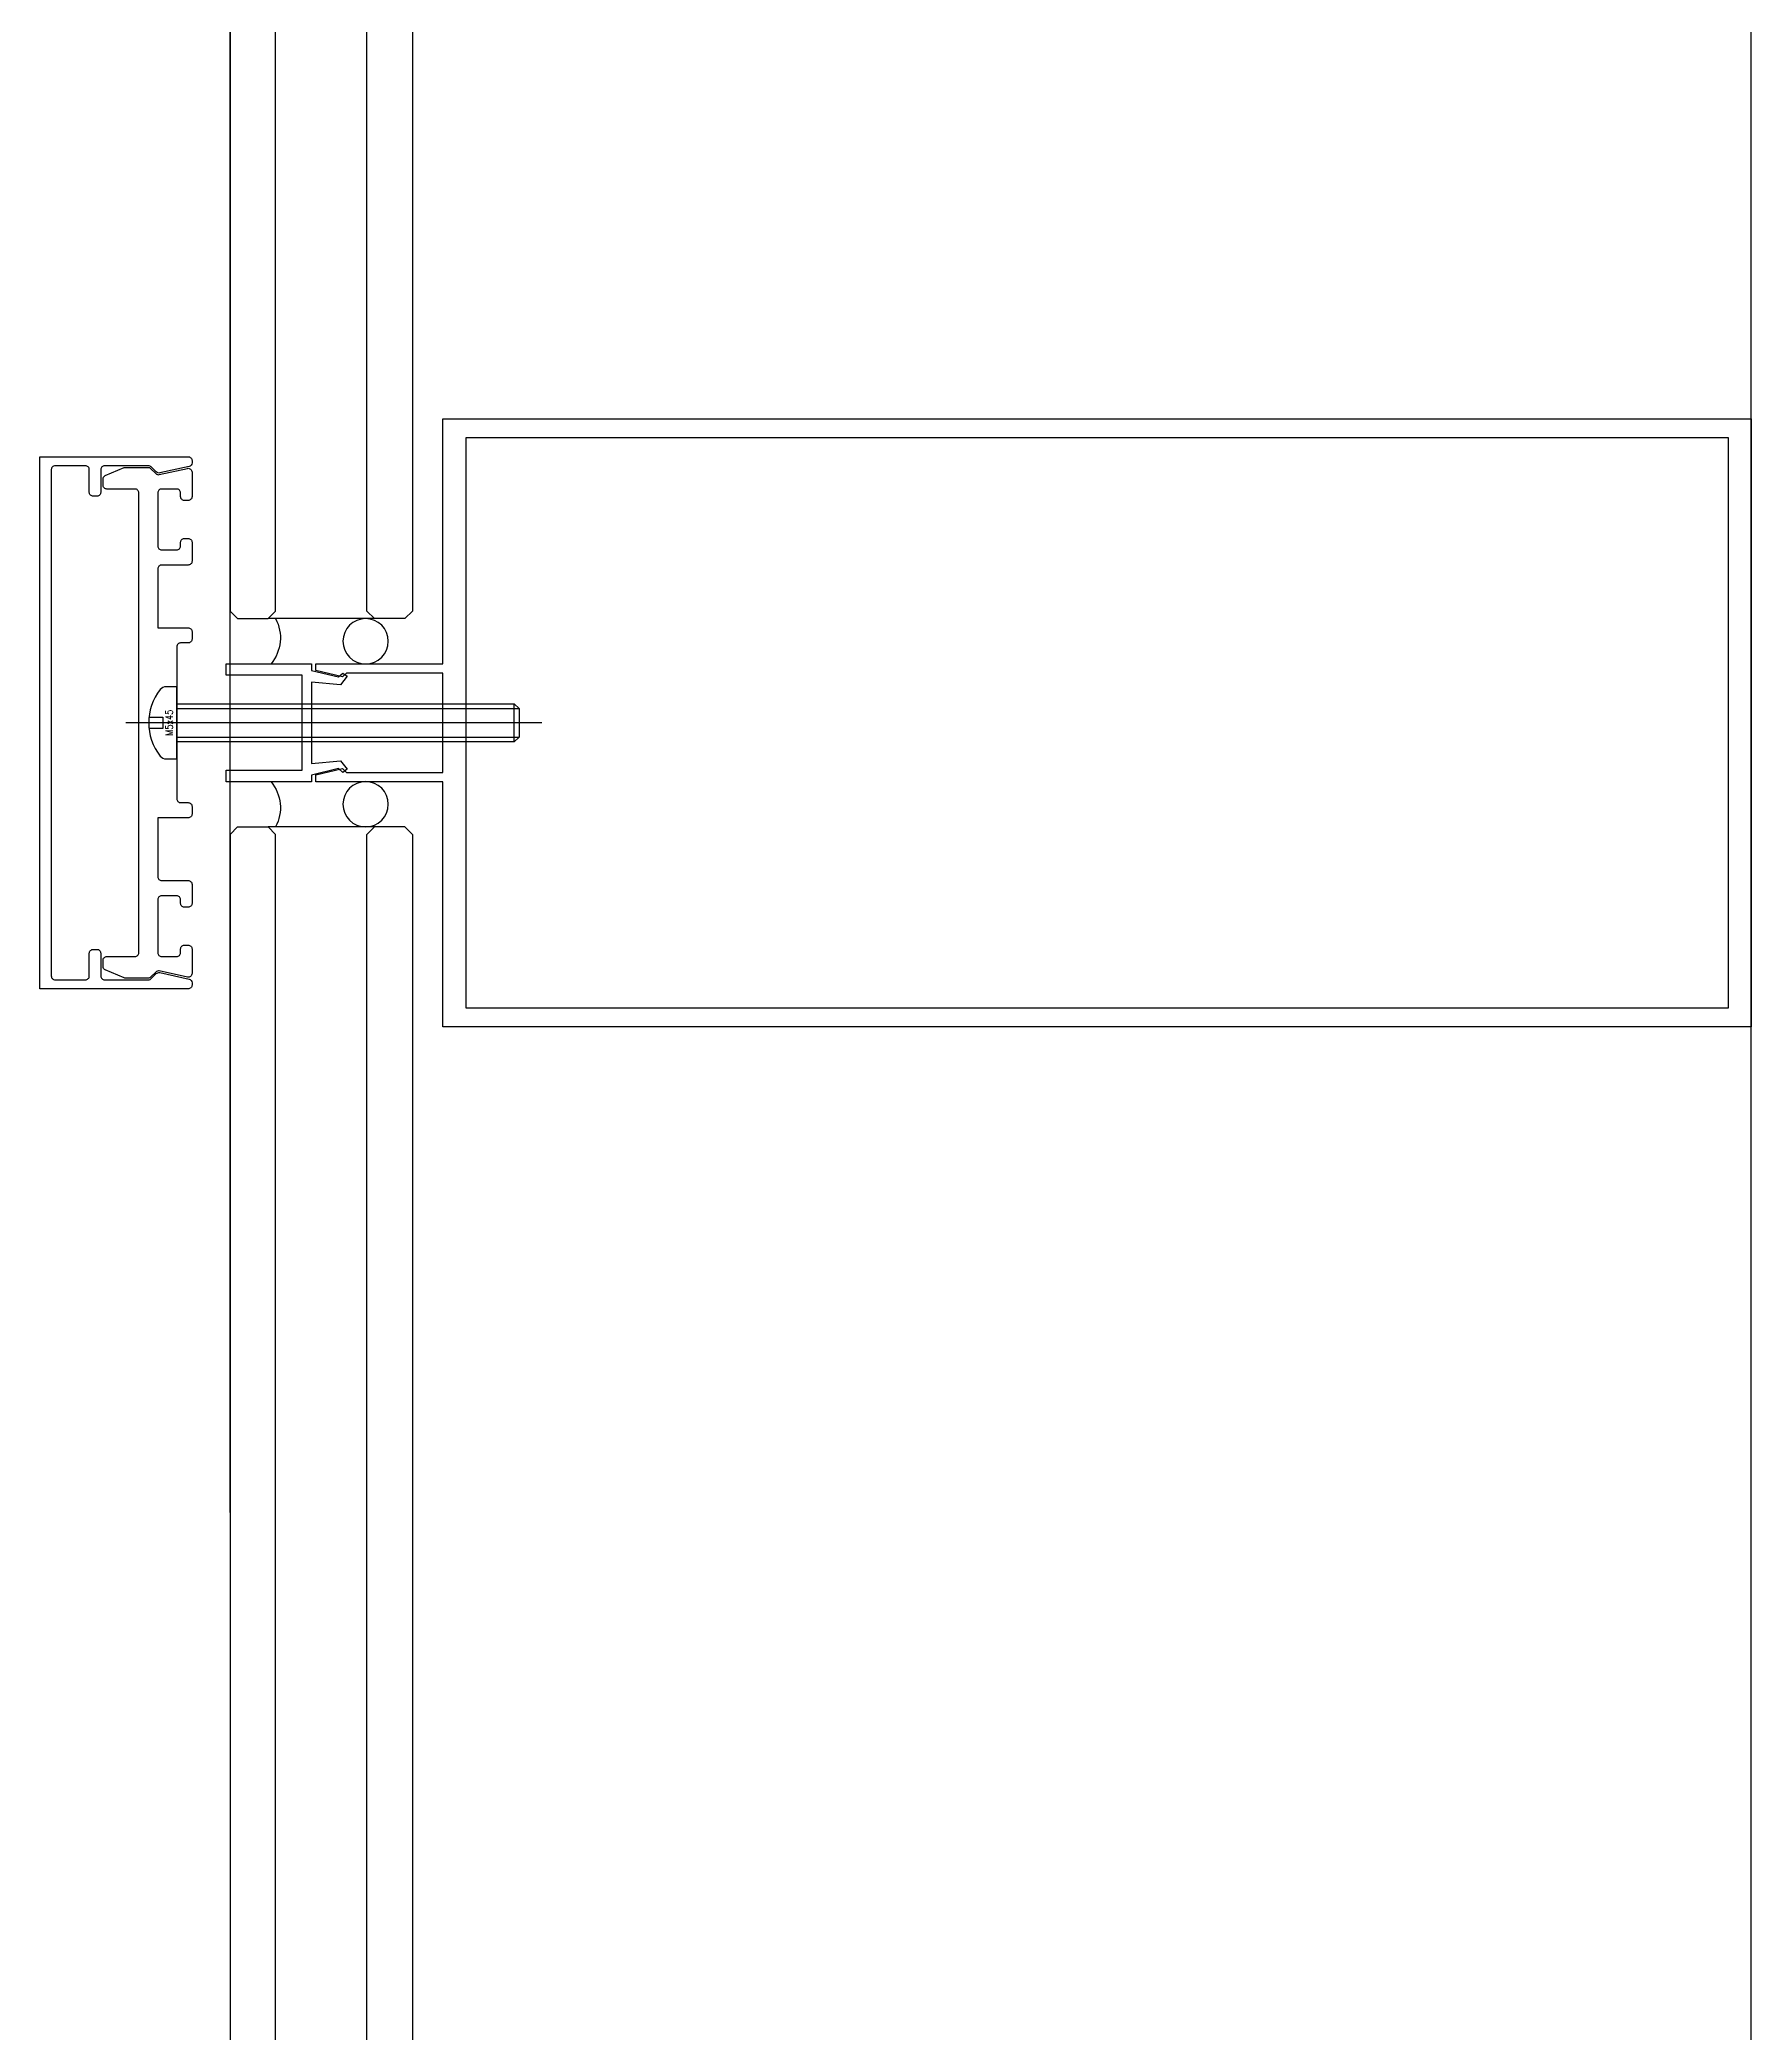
# Model space of a CAD drawing. Extents: x 1980812 to 2578970, y -669191 to 284498.
# Drawn here: x 2538743.4 to 2538968.4, y -295562.6 to -295300.6 of the extents above; entities that cross this region are included whole.
import ezdxf
from ezdxf.enums import TextEntityAlignment as Align

# ---------------------------------------------------------------- set-up
doc = ezdxf.new("R2010")
doc.units = 0
doc.header["$LTSCALE"] = 1000
doc.header["$MEASUREMENT"] = 0
for name, pattern in [('CENTER', [2, 1.25, -0.25, 0.25, -0.25]), ('DOTE', [2.42, 2, -0.2, 0.02, -0.2]), ('HIDDEN', [0.375, 0.25, -0.125]), ('HIDDEN2', [0.1875, 0.125, -0.0625])]:
    doc.linetypes.add(name, pattern=pattern)
for name, color, linetype in [('A-SECT-MCUT', 1, 'Continuous'), ('A-SECT-MCUT-FINE', 137, 'Continuous'), ('dote', 1, 'DOTE'), ('SF', 1, 'Continuous'), ('TEXT', 7, 'Continuous'), ('WINDOW', 2, 'Continuous'), ('空线', 3, 'Continuous')]:
    doc.layers.add(name, color=color, linetype=linetype)
doc.styles.add('ROMANS', font='simplex_.ttf', dxfattribs={"width": 0.8, "height": 500})

# ---------------------------------------------------------------- blocks, each defined once
blk = doc.blocks.new('M5x45_Pan')
at = {"color": 8, "linetype": 'HIDDEN'}
for p, q in [((0, 1.87), (45, 1.87)), ((44.38, -2.5), (44.38, 2.5)), ((0, -1.88), (45, -1.88))]:
    blk.add_line(p, q, dxfattribs=at)
at = {"color": 0, "linetype": 'ByBlock'}
blk.add_lwpolyline([(-1.39, -4.75), (0, -4.75), (0, 4.75), (-1.39, 4.75, 0.228537), (-2.17, 4.37, 0.349288), (-2.17, -4.37, 0.228537)], format="xyb", close=True, dxfattribs=at)
at = {"color": 8, "linetype": 'HIDDEN2'}
blk.add_lwpolyline([(-3.66, 0.75), (-1.85, 0.75), (-1.85, -0.75), (-3.66, -0.75)], dxfattribs=at)
at = {"color": 8, "linetype": 'ByBlock'}
blk.add_lwpolyline([(0, 2.5), (44.38, 2.5), (45, 1.87), (45, -1.88), (44.38, -2.5), (0, -2.5)], dxfattribs=at)
at = {"layer": 'TEXT', "color": 8, "linetype": 'CENTER'}
blk.add_line((48, 0), (-6.7, 0), dxfattribs=at)
at = {"layer": 'Defpoints', "color": 8, "style": 'ROMANS', "width": 0.8}
blk.add_text('M5x45', height=1, rotation=90, dxfattribs=at).set_placement((-1, 0), align=Align.MIDDLE)
blk = doc.blocks.new('11层节点')
at = {"layer": 'A-SECT-MCUT', "elevation": 0}
for points in [[(28900, -2900), (28900, -2940), (29035.61, -2940), (29072, -2940), (29072, -2907.75), (29088.7, -2907.75), (29088.7, -2906.86), (29085.23, -2906.03), (29084.67, -2906.55), (29072, -2906.55), (29072, -2900), (29072, -2893.45), (29084.67, -2893.45), (29085.23, -2893.97), (29088.7, -2893.14), (29088.7, -2892.25), (29072, -2892.25), (29072, -2860), (29035.61, -2860), (28900, -2860)], [(29069, -2937.5), (28903, -2937.5), (28903, -2900), (28903, -2862.5), (29069, -2862.5)], [(29089.31, -2905.34), (29085.46, -2905), (29084.61, -2906.12), (29085.18, -2906.55), (29085.74, -2906.03), (29089.31, -2906.88), (29089.31, -2907.75), (29100.51, -2907.75), (29100.51, -2906.25), (29090.51, -2906.25), (29090.51, -2893.75), (29100.51, -2893.75), (29100.51, -2892.25), (29089.31, -2892.25), (29089.31, -2893.12), (29085.74, -2893.97), (29085.18, -2893.45), (29084.61, -2893.88), (29085.46, -2895), (29089.31, -2894.66)]]:
    blk.add_lwpolyline(points, close=True, dxfattribs=at)
for points in [[(29105.5, -2935), (29125, -2935), (29125, -2865), (29105.5, -2865, 0.414214), (29105, -2865.5), (29105, -2865.8, 0.351524), (29105.39, -2866.29), (29109.23, -2867.14, 0.256425), (29109.7, -2867.01), (29110.36, -2866.35, -0.198912), (29110.71, -2866.2), (29116.5, -2866.2, -0.414214), (29117, -2866.7), (29117, -2869.7, 0.414214), (29117.5, -2870.2), (29118, -2870.2, 0.414214), (29118.5, -2869.7), (29118.5, -2866.7, -0.414214), (29119, -2866.2), (29123, -2866.2, -0.414214), (29123.5, -2866.7), (29123.5, -2933.3, -0.414214), (29123, -2933.8), (29119, -2933.8, -0.414214), (29118.5, -2933.3), (29118.5, -2930.3, 0.414214), (29118, -2929.8), (29117.5, -2929.8, 0.414214), (29117, -2930.3), (29117, -2933.3, -0.414214), (29116.5, -2933.8), (29110.71, -2933.8, -0.198912), (29110.36, -2933.65), (29109.7, -2932.99, 0.256425), (29109.23, -2932.86), (29105.39, -2933.71, 0.351524), (29105, -2934.2), (29105, -2934.5, 0.414214)], [(29105, -2889, 0.414214), (29105.5, -2889.5), (29106.5, -2889.5, -0.414214), (29107, -2890), (29107, -2910, -0.414214), (29106.5, -2910.5), (29105.5, -2910.5, 0.414214), (29105, -2911), (29105, -2912, 0.414214), (29105.5, -2912.5), (29109.5, -2912.5), (29109.5, -2920.25, -0.414214), (29109, -2920.75), (29105.5, -2920.75, 0.414214), (29105, -2921.25), (29105, -2923.75, 0.414214), (29105.5, -2924.25), (29106, -2924.25, 0.414214), (29106.5, -2923.75), (29106.5, -2923.25, -0.414214), (29107, -2922.75), (29109, -2922.75, -0.414214), (29109.5, -2923.25), (29109.5, -2930.25, -0.414214), (29109, -2930.75), (29107, -2930.75, -0.414214), (29106.5, -2930.25), (29106.5, -2929.75, 0.414214), (29106, -2929.25), (29105.5, -2929.25, 0.414214), (29105, -2929.75), (29105, -2932.97, 0.479811), (29105.61, -2933.46), (29109.3, -2932.64, -0.256425), (29109.76, -2932.78), (29110.44, -2933.45, 0.198912), (29110.79, -2933.6), (29113.74, -2933.6, 0.10157), (29113.94, -2933.56), (29116.4, -2932.51, 0.300021), (29116.7, -2932.05), (29116.7, -2931.25, 0.414214), (29116.2, -2930.75), (29112.5, -2930.75, -0.414214), (29112, -2930.25), (29112, -2923.5), (29112, -2876.5), (29112, -2869.75, -0.414214), (29112.5, -2869.25), (29116.2, -2869.25, 0.414214), (29116.7, -2868.75), (29116.7, -2867.95, 0.300021), (29116.4, -2867.49), (29113.94, -2866.44, 0.10157), (29113.74, -2866.4), (29110.79, -2866.4, 0.198912), (29110.44, -2866.55), (29109.76, -2867.23, -0.256425), (29109.3, -2867.36), (29105.61, -2866.54, 0.479811), (29105, -2867.03), (29105, -2870.25, 0.414214), (29105.5, -2870.75), (29106, -2870.75, 0.414214), (29106.5, -2870.25), (29106.5, -2869.75, -0.414214), (29107, -2869.25), (29109, -2869.25, -0.414214), (29109.5, -2869.75), (29109.5, -2876.75, -0.414214), (29109, -2877.25), (29107, -2877.25, -0.414214), (29106.5, -2876.75), (29106.5, -2876.25, 0.414214), (29106, -2875.75), (29105.5, -2875.75, 0.414214), (29105, -2876.25), (29105, -2878.75, 0.414214), (29105.5, -2879.25), (29109, -2879.25, -0.414214), (29109.5, -2879.75), (29109.5, -2887.5), (29105.5, -2887.5, 0.414214), (29105, -2888)]]:
    blk.add_lwpolyline(points, format="xyb", close=True, dxfattribs=at)
at = {"layer": 'A-SECT-MCUT-FINE'}
for p, q in [((28900, -3650, 0), (28900, -1456.63, 0)), ((29081, -2886.3, 0), (29095, -2886.3, 0)), ((29081, -2913.7, 0), (29095, -2913.7, 0))]:
    blk.add_line(p, q, dxfattribs=at)
for centre in [(29082.17, -2889.28, 0), (29082.17, -2910.72, 0)]:
    blk.add_circle(centre, 2.98, dxfattribs=at)
for centre, start, end in [((29098.77, -2888.82, 0), 152.0817, 219.4318), ((29098.77, -2911.17, 0), 140.5682, 207.9183)]:
    blk.add_arc(centre, 5.39, start, end, dxfattribs=at)
at = {"layer": 'WINDOW'}
for p, q in [((29076, -1456.63, 0), (29076, -2885.3, 0)), ((29082, -2885.3, 0), (29082, -1456.63, 0)), ((29094, -2885.3, 0), (29094, -1456.63, 0)), ((29100, -1456.63, 0), (29100, -2885.3, 0)), ((29076, -2885.3, 0), (29077, -2886.3, 0)), ((29077, -2886.3, 0), (29081, -2886.3, 0)), ((29081, -2886.3, 0), (29082, -2885.3, 0)), ((29095, -2886.3, 0), (29094, -2885.3, 0)), ((29099, -2886.3, 0), (29095, -2886.3, 0)), ((29100, -2885.3, 0), (29099, -2886.3, 0)), ((29076, -2914.7, 0), (29077, -2913.7, 0)), ((29077, -2913.7, 0), (29081, -2913.7, 0)), ((29081, -2913.7, 0), (29082, -2914.7, 0)), ((29095, -2913.7, 0), (29094, -2914.7, 0)), ((29099, -2913.7, 0), (29095, -2913.7, 0)), ((29100, -2914.7, 0), (29099, -2913.7, 0)), ((29076, -2914.7, 0), (29076, -3595.3, 0)), ((29082, -3595.3, 0), (29082, -2914.7, 0)), ((29094, -3595.3, 0), (29094, -2914.7, 0)), ((29100, -2914.7, 0), (29100, -3595.3, 0))]:
    blk.add_line(p, q, dxfattribs=at)
at = {"layer": 'SF', "xscale": -1, "rotation": 359.9995981119026}
blk.add_blockref('M5x45_Pan', (29107, -2900, 0), dxfattribs=at)

msp = doc.modelspace()

# ---------------------------------------------------------------- linework, layer by layer
at = {"layer": 'dote'}
msp.add_line((2538768.37, -317274.28, 0), (2538768.37, -255997.63, 0), dxfattribs=at)

# ---------------------------------------------------------------- block references
at = {"layer": '空线', "xscale": -1, "rotation": 359.9999999999997}
msp.add_blockref('11层节点', (2567868.37, -292490.42, 0), dxfattribs=at)

doc.saveas('drawing.dxf')
